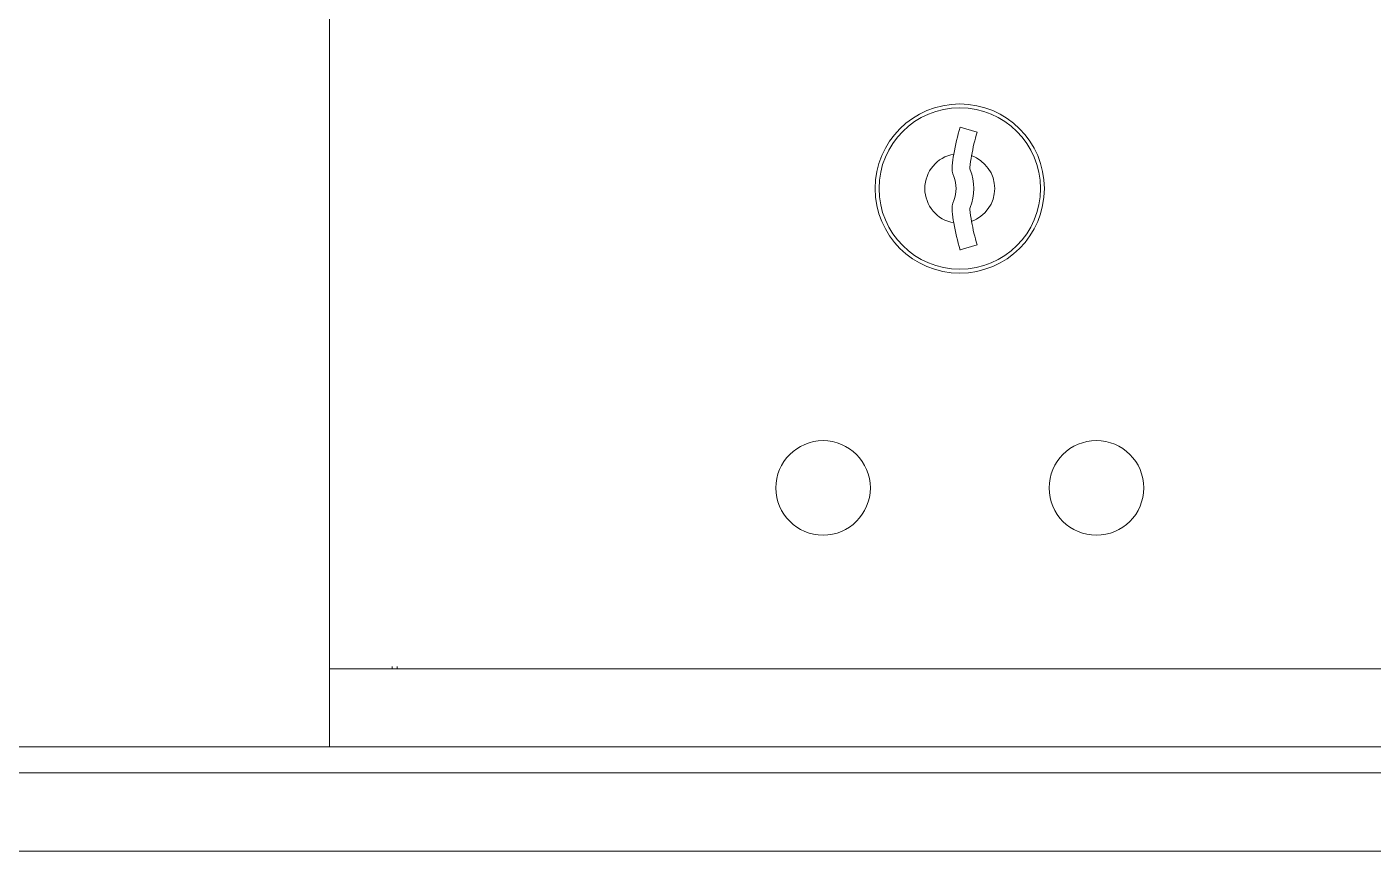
# Paper-space layout 'Layout1' of a CAD drawing. Header units: inches. Extents: x 1.4 to 42.2, y 1.7 to 32.5.
# Drawn here: x 9.859 to 11.474, y 19.59 to 20.579 of the extents above; entities that cross this region are included whole.
import ezdxf

# ---------------------------------------------------------------- set-up
doc = ezdxf.new("R2010")
doc.units = ezdxf.units.IN
doc.header["$MEASUREMENT"] = 0
doc.layers.add('SLD-0', color=179, linetype='Continuous')

psp = doc.layouts.get("Layout1")

# ---------------------------------------------------------------- linework, layer by layer
at = {"layer": 'SLD-0', "color": 179, "linetype": 'Continuous', "lineweight": 15}
for p, q in [((10.2218, 19.8084), (10.2218, 22.3719)), ((10.9989, 20.4521), (10.9786, 20.4584)), ((10.9786, 20.3109), (10.9989, 20.3171)), ((10.2218, 19.8046), (10.2218, 19.8084)), ((10.2218, 19.8084), (13.4431, 19.8084)), ((10.2968, 19.8084), (10.2968, 19.8109)), ((10.3031, 19.8084), (10.3031, 19.8109)), ((10.2218, 19.7146), (10.2218, 19.8046)), ((6.6355, 19.7146), (9.8697, 19.7146)), ((9.9461, 19.7146), (9.8697, 19.7146)), ((10.0393, 19.7146), (9.9461, 19.7146)), ((10.1281, 19.7146), (10.0393, 19.7146)), ((10.2218, 19.7146), (10.1281, 19.7146)), ((10.2218, 19.7146), (13.6577, 19.7146)), ((6.4396, 19.6834), (13.5823, 19.6834)), ((6.4396, 19.5896), (13.8536, 19.5896))]:
    psp.add_line(p, q, dxfattribs=at)
for centre, radius in [((10.9781, 20.3846), 0.1015), ((10.9781, 20.3846), 0.0969), ((10.8141, 20.0254), 0.0567), ((11.1421, 20.0254), 0.0568)]:
    psp.add_circle(centre, radius, dxfattribs=at)
for centre, radius, start, end in [((11.2175, 20.3846), 0.25, 162.8425, 170.5024), ((11.2175, 20.3846), 0.2287, 162.8425, 170.07), ((10.9781, 20.3846), 0.0419, 99.898, 260.102), ((11.2175, 20.3846), 0.25, 170.5024, 173.7094), ((11.2175, 20.3846), 0.2287, 170.07, 173.7094), ((10.9781, 20.3846), 0.0419, 289.6071, 70.3929), ((10.9951, 20.4091), 0.0262, 173.7094, 202.6174), ((10.9951, 20.4091), 0.005, 173.7094, 202.6174), ((10.9362, 20.3846), 0.0588, 337.3826, 22.6174), ((10.9362, 20.3846), 0.0375, 337.3826, 22.6174), ((10.9951, 20.3601), 0.0263, 157.3826, 186.2906), ((11.2175, 20.3846), 0.25, 186.2906, 189.4976), ((10.9951, 20.3601), 0.005, 157.3826, 186.2906), ((11.2175, 20.3846), 0.2287, 186.2906, 189.93), ((11.2175, 20.3846), 0.25, 189.4976, 197.1575), ((11.2175, 20.3846), 0.2287, 189.93, 197.1575)]:
    psp.add_arc(centre, radius, start, end, dxfattribs=at)

doc.saveas('drawing.dxf')
